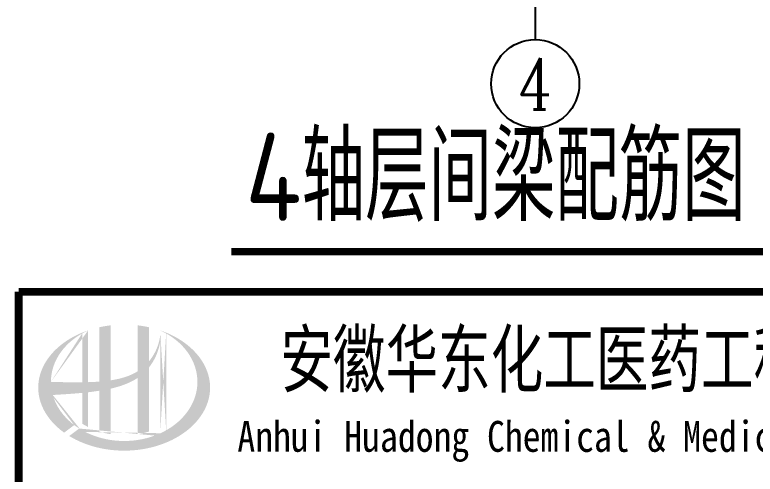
# Model space of a CAD drawing. Header units: millimetres. Extents: x 865490 to 879904, y 39442 to 44891.
# Drawn here: x 869393.5 to 869460.7, y 39503.9 to 39545.5 of the extents above; entities that cross this region are included whole.
import ezdxf
from ezdxf.enums import TextEntityAlignment as Align

# ---------------------------------------------------------------- set-up
doc = ezdxf.new("R2010")
doc.units = ezdxf.units.MM
doc.header["$LTSCALE"] = 1000
doc.header["$MEASUREMENT"] = 0
for name, color, linetype in [('AXIS', 3, 'Continuous'), ('AXIS_TEXT', 7, 'Continuous'), ('NUM', 7, 'Continuous')]:
    doc.layers.add(name, color=color, linetype=linetype)
doc.styles.add('_TCH_AXIS', font='COMPLEX', dxfattribs={"bigfont": 'GBCBIG'})
doc.styles.add('COMPLEX', font='COMPLEX')
doc.styles.add('ECEC_TQ_S', font='')
doc.styles.add('GBHZ', font='gbenor.shx', dxfattribs={"width": 0.9, "bigfont": 'gbcbig.shx'})
doc.styles.get('ECEC_TQ_S').set_extended_font_data('SimSun')

# ---------------------------------------------------------------- blocks, each defined once
blk = doc.blocks.new('_AXISO')
blk.add_circle((0, 0), 0.5)
at = {"layer": 'AXIS_TEXT', "style": 'COMPLEX', "width": 1.041667}
blk.add_attdef('A', text='', height=0.56, dxfattribs=at).set_placement((-0.25, -0.28), (0.25, -0.28), align=Align.FIT)

msp = doc.modelspace()

# ---------------------------------------------------------------- hatches: boundary and pattern name
h = msp.add_hatch(color=256)
edge = h.paths.add_edge_path()
edge.add_spline(control_points=[(869402.249, 39511.616), (869402.31, 39511.63), (869402.371, 39511.644), (869402.862, 39511.763), (869403.287, 39511.893), (869404.037, 39512.204), (869404.367, 39512.374), (869404.675, 39512.58)], knot_values=[61.629012, 61.629012, 61.629012, 61.629012, 63.330431, 63.330431, 75.353634, 75.353634, 85.398649, 85.398649, 85.398649, 85.398649], degree=3, periodic=0)
edge.add_line((869404.675, 39512.58), (869404.675, 39507.477))
edge.add_spline(control_points=[(869404.675, 39507.477), (869404.847, 39507.505), (869405.017, 39507.538), (869405.364, 39507.619), (869405.541, 39507.667), (869405.715, 39507.722)], knot_values=[4.908456, 4.908456, 4.908456, 4.908456, 4.992821, 4.992821, 5.083034, 5.083034, 5.083034, 5.083034], degree=3, periodic=0)
edge.add_line((869405.715, 39507.722), (869405.715, 39513.536))
edge.add_spline(control_points=[(869405.715, 39513.536), (869405.802, 39513.645), (869405.884, 39513.759), (869406.145, 39514.155), (869406.301, 39514.455), (869406.594, 39515.183), (869406.706, 39515.621), (869406.753, 39516.074), (869406.754, 39516.087), (869406.755, 39516.099)], knot_values=[97.991744, 97.991744, 97.991744, 97.991744, 101.64219, 101.64219, 110.337975, 110.337975, 121.934322, 121.934322, 122.270691, 122.270691, 122.270691, 122.270691], degree=3, periodic=0)
edge.add_line((869406.755, 39516.099), (869406.755, 39516.804))
edge.add_spline(control_points=[(869406.755, 39516.804), (869406.754, 39516.727), (869406.751, 39516.65), (869406.745, 39516.573)], knot_values=[126.194075, 126.194075, 126.194075, 126.194075, 128.396762, 128.396762, 128.396762, 128.396762], degree=3, periodic=0)
edge.add_spline(control_points=[(869406.745, 39516.573), (869406.74, 39516.511), (869406.734, 39516.449), (869406.726, 39516.387)], knot_values=[124.417049, 124.417049, 124.417049, 124.417049, 126.194075, 126.194075, 126.194075, 126.194075], degree=3, periodic=0)
edge.add_spline(control_points=[(869406.726, 39516.387), (869406.715, 39516.296), (869406.7, 39516.205), (869406.683, 39516.114)], knot_values=[121.80529, 121.80529, 121.80529, 121.80529, 124.417049, 124.417049, 124.417049, 124.417049], degree=3, periodic=0)
edge.add_spline(control_points=[(869406.683, 39516.114), (869406.659, 39515.992), (869406.629, 39515.871), (869406.594, 39515.751)], knot_values=[118.31574, 118.31574, 118.31574, 118.31574, 121.80529, 121.80529, 121.80529, 121.80529], degree=3, periodic=0)
edge.add_spline(control_points=[(869406.594, 39515.751), (869406.559, 39515.63), (869406.519, 39515.509), (869406.473, 39515.391)], knot_values=[114.795988, 114.795988, 114.795988, 114.795988, 118.31574, 118.31574, 118.31574, 118.31574], degree=3, periodic=0)
edge.add_spline(control_points=[(869406.473, 39515.391), (869406.429, 39515.274), (869406.379, 39515.159), (869406.325, 39515.045)], knot_values=[111.329641, 111.329641, 111.329641, 111.329641, 114.795988, 114.795988, 114.795988, 114.795988], degree=3, periodic=0)
edge.add_spline(control_points=[(869406.325, 39515.045), (869406.269, 39514.93), (869406.209, 39514.816), (869406.145, 39514.705)], knot_values=[107.79529, 107.79529, 107.79529, 107.79529, 111.329641, 111.329641, 111.329641, 111.329641], degree=3, periodic=0)
edge.add_spline(control_points=[(869406.145, 39514.705), (869406.081, 39514.597), (869406.014, 39514.492), (869405.943, 39514.389)], knot_values=[104.343579, 104.343579, 104.343579, 104.343579, 107.79529, 107.79529, 107.79529, 107.79529], degree=3, periodic=0)
edge.add_spline(control_points=[(869405.943, 39514.389), (869405.871, 39514.285), (869405.795, 39514.185), (869405.715, 39514.088)], knot_values=[100.8507, 100.8507, 100.8507, 100.8507, 104.343579, 104.343579, 104.343579, 104.343579], degree=3, periodic=0)
edge.add_line((869405.715, 39514.088), (869405.715, 39517.18))
edge.add_spline(control_points=[(869405.715, 39517.18), (869405.375, 39517.256), (869405.027, 39517.315), (869404.675, 39517.356)], knot_values=[4.423999, 4.423999, 4.423999, 4.423999, 4.558741, 4.558741, 4.558741, 4.558741], degree=3, periodic=0)
edge.add_line((869404.675, 39517.356), (869404.675, 39513.174))
edge.add_spline(control_points=[(869404.675, 39513.174), (869403.956, 39512.729), (869403.114, 39512.497), (869402.249, 39512.366)], knot_values=[63.246215, 63.246215, 63.246215, 63.246215, 87.689124, 87.689124, 87.689124, 87.689124], degree=3, periodic=0)
edge.add_line((869402.249, 39512.366), (869402.249, 39517.356))
edge.add_spline(control_points=[(869402.249, 39517.356), (869401.897, 39517.315), (869401.549, 39517.256), (869401.209, 39517.18)], knot_values=[4.866038, 4.866038, 4.866038, 4.866038, 5.000777, 5.000777, 5.000777, 5.000777], degree=3, periodic=0)
edge.add_line((869401.209, 39517.18), (869401.209, 39512.252))
edge.add_spline(control_points=[(869401.209, 39512.252), (869401.192, 39512.251), (869400.842, 39512.224), (869400.496, 39512.207), (869400.169, 39512.197)], knot_values=[43.657356, 43.657356, 43.657356, 43.657356, 44.134253, 53.497092, 53.497092, 53.497092, 53.497092], degree=3, periodic=0)
edge.add_line((869400.169, 39512.197), (869400.169, 39516.888))
edge.add_spline(control_points=[(869400.169, 39516.888), (869399.998, 39516.829), (869399.831, 39516.766), (869399.667, 39516.699)], knot_values=[5.14157, 5.14157, 5.14157, 5.14157, 5.212921, 5.212921, 5.212921, 5.212921], degree=3, periodic=0)
edge.add_spline(control_points=[(869399.667, 39516.699), (869399.598, 39516.671), (869399.529, 39516.642), (869399.207, 39516.5), (869398.961, 39516.377), (869398.727, 39516.245)], knot_values=[5.212921, 5.212921, 5.212921, 5.212921, 5.24296, 5.24296, 5.355623, 5.355623, 5.355623, 5.355623], degree=3, periodic=0)
edge.add_spline(control_points=[(869398.727, 39516.245), (869398.578, 39516.162), (869398.433, 39516.074), (869398.293, 39515.983)], knot_values=[5.355623, 5.355623, 5.355623, 5.355623, 5.426974, 5.426974, 5.426974, 5.426974], degree=3, periodic=0)
edge.add_spline(control_points=[(869398.293, 39515.983), (869398.219, 39515.935), (869398.146, 39515.886), (869398.012, 39515.791), (869397.949, 39515.746), (869397.888, 39515.7)], knot_values=[5.426974, 5.426974, 5.426974, 5.426974, 5.464765, 5.464765, 5.498325, 5.498325, 5.498325, 5.498325], degree=3, periodic=0)
edge.add_spline(control_points=[(869397.888, 39515.7), (869397.627, 39515.504), (869397.386, 39515.295), (869397.167, 39515.076)], knot_values=[5.498325, 5.498325, 5.498325, 5.498325, 5.641027, 5.641027, 5.641027, 5.641027], degree=3, periodic=0)
edge.add_spline(control_points=[(869397.167, 39515.076), (869397.098, 39515.006), (869397.03, 39514.935), (869396.825, 39514.709), (869396.697, 39514.55), (869396.579, 39514.388)], knot_values=[5.641027, 5.641027, 5.641027, 5.641027, 5.686569, 5.686569, 5.783729, 5.783729, 5.783729, 5.783729], degree=3, periodic=0)
edge.add_spline(control_points=[(869396.579, 39514.388), (869396.428, 39514.181), (869396.294, 39513.967), (869396.163, 39513.717), (869396.147, 39513.685), (869396.131, 39513.654)], knot_values=[5.783729, 5.783729, 5.783729, 5.783729, 5.908374, 5.908374, 5.92643, 5.92643, 5.92643, 5.92643], degree=3, periodic=0)
edge.add_spline(control_points=[(869396.131, 39513.654), (869396.007, 39513.402), (869395.906, 39513.146), (869395.831, 39512.886)], knot_values=[5.92643, 5.92643, 5.92643, 5.92643, 6.069132, 6.069132, 6.069132, 6.069132], degree=3, periodic=0)
edge.add_spline(control_points=[(869395.831, 39512.886), (869395.799, 39512.775), (869395.771, 39512.664), (869395.718, 39512.402), (869395.695, 39512.252), (869395.681, 39512.101)], knot_values=[6.069132, 6.069132, 6.069132, 6.069132, 6.130179, 6.130179, 6.211834, 6.211834, 6.211834, 6.211834], degree=3, periodic=0)
edge.add_spline(control_points=[(869395.681, 39512.101), (869395.668, 39511.97), (869395.662, 39511.838), (869395.662, 39511.706)], knot_values=[6.211834, 6.211834, 6.211834, 6.211834, 6.283185, 6.283185, 6.283185, 6.283185], degree=3, periodic=0)
edge.add_spline(control_points=[(869395.662, 39511.706), (869395.662, 39511.612), (869395.665, 39511.519), (869395.671, 39511.426)], knot_values=[6.283185, 6.283185, 6.283185, 6.283185, 6.333655, 6.333655, 6.333655, 6.333655], degree=3, periodic=0)
edge.add_spline(control_points=[(869395.671, 39511.426), (869395.684, 39511.239), (869395.709, 39511.053), (869395.747, 39510.868)], knot_values=[6.333655, 6.333655, 6.333655, 6.333655, 6.434594, 6.434594, 6.434594, 6.434594], degree=3, periodic=0)
edge.add_spline(control_points=[(869395.747, 39510.868), (869395.749, 39510.856), (869395.752, 39510.844), (869395.791, 39510.659), (869395.839, 39510.487), (869395.897, 39510.317)], knot_values=[6.434594, 6.434594, 6.434594, 6.434594, 6.441278, 6.441278, 6.535532, 6.535532, 6.535532, 6.535532], degree=3, periodic=0)
edge.add_spline(control_points=[(869395.897, 39510.317), (869395.96, 39510.134), (869396.035, 39509.954), (869396.122, 39509.776)], knot_values=[6.535532, 6.535532, 6.535532, 6.535532, 6.636471, 6.636471, 6.636471, 6.636471], degree=3, periodic=0)
edge.add_spline(control_points=[(869396.122, 39509.776), (869396.144, 39509.731), (869396.167, 39509.687), (869396.261, 39509.51), (869396.338, 39509.38), (869396.421, 39509.252)], knot_values=[6.636471, 6.636471, 6.636471, 6.636471, 6.661894, 6.661894, 6.73741, 6.73741, 6.73741, 6.73741], degree=3, periodic=0)
edge.add_spline(control_points=[(869396.421, 39509.252), (869396.533, 39509.08), (869396.657, 39508.912), (869396.792, 39508.748)], knot_values=[6.73741, 6.73741, 6.73741, 6.73741, 6.838349, 6.838349, 6.838349, 6.838349], degree=3, periodic=0)
edge.add_spline(control_points=[(869396.792, 39508.748), (869396.851, 39508.677), (869396.913, 39508.606), (869397.058, 39508.446), (869397.143, 39508.358), (869397.232, 39508.272)], knot_values=[6.838349, 6.838349, 6.838349, 6.838349, 6.88251, 6.88251, 6.939288, 6.939288, 6.939288, 6.939288], degree=3, periodic=0)
edge.add_spline(control_points=[(869397.232, 39508.272), (869397.39, 39508.118), (869397.559, 39507.97), (869397.738, 39507.828)], knot_values=[6.939288, 6.939288, 6.939288, 6.939288, 7.040227, 7.040227, 7.040227, 7.040227], degree=3, periodic=0)
edge.add_spline(control_points=[(869397.738, 39507.828), (869397.827, 39507.757), (869397.919, 39507.687), (869398.013, 39507.619)], knot_values=[7.040227, 7.040227, 7.040227, 7.040227, 7.090696, 7.090696, 7.090696, 7.090696], degree=3, periodic=0)
edge.add_line((869398.013, 39507.619), (869398.925, 39508.303))
edge.add_ellipse((869403.462, 39512.226), major_axis=(6.65, 0), ratio=0.806676, start_angle=192.81901, end_angle=226.98533, ccw=False)
edge.add_spline(control_points=[(869396.977, 39511.035), (869397.218, 39511.05), (869397.459, 39511.065), (869398.345, 39511.12), (869398.994, 39511.163), (869399.649, 39511.226)], knot_values=[11.398263, 11.398263, 11.398263, 11.398263, 18.40729, 18.40729, 37.18094, 37.18094, 37.18094, 37.18094], degree=3, periodic=0)
edge.add_line((869399.649, 39511.226), (869399.649, 39508.436))
edge.add_spline(control_points=[(869399.649, 39508.436), (869399.684, 39508.413), (869399.72, 39508.391), (869399.89, 39508.289), (869400.027, 39508.214), (869400.169, 39508.142)], knot_values=[4.049945, 4.049945, 4.049945, 4.049945, 4.072021, 4.072021, 4.153257, 4.153257, 4.153257, 4.153257], degree=3, periodic=0)
edge.add_line((869400.169, 39508.142), (869400.169, 39511.281))
edge.add_spline(control_points=[(869400.169, 39511.281), (869400.49, 39511.318), (869400.814, 39511.36), (869401.163, 39511.414), (869401.186, 39511.417), (869401.209, 39511.421)], knot_values=[42.135009, 42.135009, 42.135009, 42.135009, 51.307228, 51.307228, 51.948574, 51.948574, 51.948574, 51.948574], degree=3, periodic=0)
edge.add_line((869401.209, 39511.421), (869401.209, 39507.722))
edge.add_spline(control_points=[(869401.209, 39507.722), (869401.545, 39507.616), (869401.893, 39507.534), (869402.249, 39507.477)], knot_values=[4.34174, 4.34174, 4.34174, 4.34174, 4.516316, 4.516316, 4.516316, 4.516316], degree=3, periodic=0)
edge.add_line((869402.249, 39507.477), (869402.249, 39511.616))
edge = h.paths.add_edge_path(flags=16)
edge.add_ellipse((869403.462, 39512.226), major_axis=(6.65, 0), ratio=0.806676, start_angle=124.98746, end_angle=179.99898, ccw=False)
edge.add_line((869399.649, 39516.621), (869399.649, 39512.185))
edge.add_spline(control_points=[(869399.649, 39512.185), (869398.695, 39512.172), (869397.755, 39512.202), (869396.812, 39512.226)], knot_values=[11.27373, 11.27373, 11.27373, 11.27373, 38.687513, 38.687513, 38.687513, 38.687513], degree=3, periodic=0)
edge = h.paths.add_edge_path()
edge.add_spline(control_points=[(869398.474, 39507.314), (869398.784, 39507.124), (869399.115, 39506.952), (869399.962, 39506.579), (869400.494, 39506.401), (869401.602, 39506.135), (869402.176, 39506.048), (869403.338, 39505.97), (869403.925, 39505.98), (869405.08, 39506.094), (869405.649, 39506.2), (869406.739, 39506.5), (869407.261, 39506.696), (869408.23, 39507.164), (869408.677, 39507.438), (869409.477, 39508.047), (869409.829, 39508.383), (869410.422, 39509.098), (869410.663, 39509.477), (869411.027, 39510.258), (869411.15, 39510.66), (869411.275, 39511.472), (869411.278, 39511.882), (869411.164, 39512.697), (869411.045, 39513.102), (869410.689, 39513.889), (869410.452, 39514.271), (869409.863, 39514.993), (869409.513, 39515.332), (869408.715, 39515.949), (869408.267, 39516.226), (869407.455, 39516.623), (869407.112, 39516.766), (869406.755, 39516.888)], knot_values=[0.886421, 0.886421, 0.886421, 0.886421, 1.040557, 1.040557, 1.261172, 1.261172, 1.481788, 1.481788, 1.702404, 1.702404, 1.92302, 1.92302, 2.143636, 2.143636, 2.364252, 2.364252, 2.584868, 2.584868, 2.805484, 2.805484, 3.026099, 3.026099, 3.246715, 3.246715, 3.46852, 3.46852, 3.690325, 3.690325, 3.91213, 3.91213, 4.133935, 4.133935, 4.283209, 4.283209, 4.283209, 4.283209], degree=3, periodic=0)
edge.add_line((869406.755, 39516.888), (869406.755, 39516.887))
edge.add_spline(control_points=[(869406.755, 39516.886), (869406.756, 39516.859), (869406.756, 39516.831), (869406.755, 39516.804)], knot_values=[128.396762, 128.396762, 128.396762, 128.396762, 129.192193, 129.192193, 129.192193, 129.192193], degree=3, periodic=0)
edge.add_line((869406.755, 39516.804), (869406.755, 39507.565))
edge.add_ellipse((869403.462, 39512.226), major_axis=(6.65, 0), ratio=0.806676, start_angle=232.10542, end_angle=299.68334, ccw=False)
edge.add_line((869399.377, 39507.992), (869398.474, 39507.314))
edge = h.paths.add_edge_path(flags=16)
edge.add_ellipse((869403.462, 39512.226), major_axis=(6.65, 0), ratio=0.806676, start_angle=304.98746, end_angle=415.01211, ccw=False)
edge.add_line((869407.275, 39507.831), (869407.275, 39516.621))

# ---------------------------------------------------------------- linework, layer by layer
for points, const_width in [([(869413.194, 39524.051), (869462.319, 39524.051)], 0.667), ([(869573.883, 39520.4), (869393.883, 39520.4)], 0.7), ([(869393.883, 39520.4), (869393.883, 39460.4)], 0.7)]:
    msp.add_lwpolyline(points, dxfattribs=dict(const_width=const_width))
at = {"layer": 'AXIS', "color": 0}
msp.add_line((869440.778, 39551.276), (869440.778, 39543.276), dxfattribs=at)

# ---------------------------------------------------------------- block references
ref = msp.add_blockref('_AXISO', (869440.778, 39539.276), dxfattribs=dict(at, xscale=8, yscale=8, zscale=8))
ref.add_attrib('A', '4', dxfattribs={"layer": 'AXIS_TEXT', "color": 0, "height": 4.659, "style": '_TCH_AXIS', "width": 0.875}).set_placement((869439.225, 39536.946), (869442.331, 39536.946), align=Align.FIT)

# ---------------------------------------------------------------- texts
at = {"style": 'ECEC_TQ_S'}
for s, height, width, p in [('安徽华东化工医药工程有限责任公司', 5, 0.7, (869455.832, 39514.4)), ('Anhui Huadong Chemical & Medical Engineering Co.,Ltd', 2.8, 0.85, (869455.832, 39506.9))]:
    msp.add_text(s, height=height, dxfattribs=dict(at, width=width)).set_placement(p, align=Align.MIDDLE)
at = {"layer": 'NUM', "style": 'GBHZ'}
msp.add_text('4轴层间梁配筋图', height=8, dxfattribs=at).set_placement((869414.448, 39526.824))

doc.saveas('drawing.dxf')
